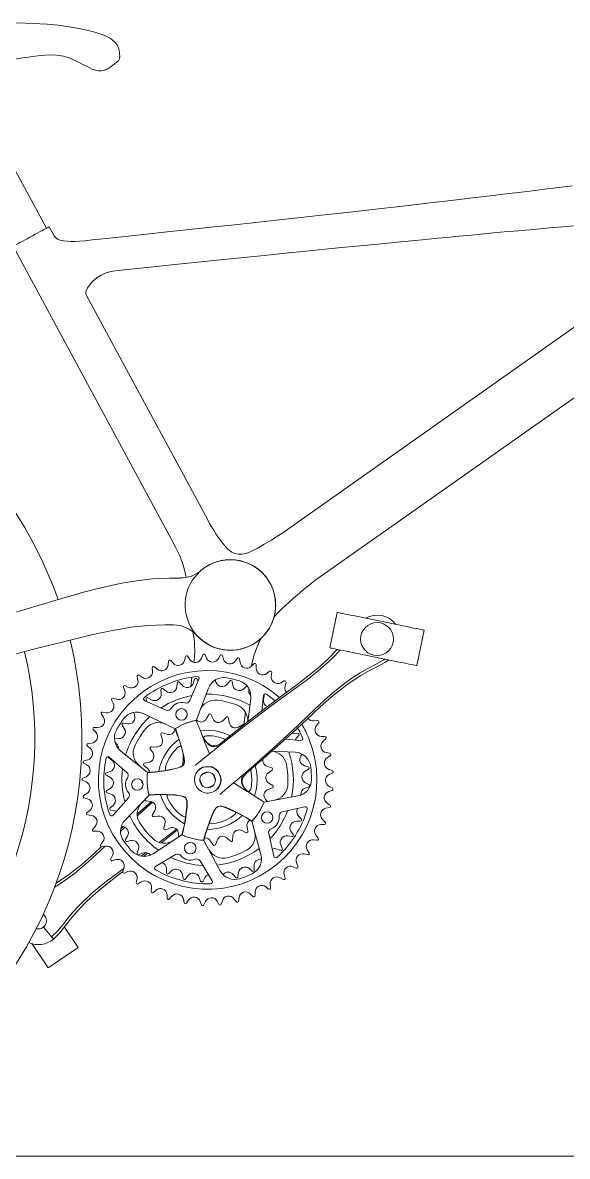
# Model space of a CAD drawing. Header units: millimetres. Extents: x -324 to 4346, y -242 to 3043.
# Drawn here: x 314 to 734, y 2004 to 2878 of the extents above; entities that cross this region are included whole.
import ezdxf

# ---------------------------------------------------------------- set-up
doc = ezdxf.new("R2010")
doc.units = ezdxf.units.MM
doc.layers.add('ZANO_R', color=7, linetype='Continuous', lineweight=0)

msp = doc.modelspace()

# ---------------------------------------------------------------- linework, layer by layer
at = {"layer": 'ZANO_R'}
for p, q in [((388.89, 2850.33), (388.78, 2850.01)), ((376.33, 2841.06), (376.35, 2841.06)), ((377.47, 2841.42), (377.87, 2841.54)), ((377.97, 2841.71), (377.79, 2841.66)), ((332.43, 2719.42), (272.26, 2830.64)), ((338.17, 2714.15), (334.66, 2720.63)), ((840.57, 2714.25), (514.12, 2484.05)), ((306.74, 2705.52), (429.03, 2479.45)), ((539.71, 2447.71), (863.95, 2676.34)), ((456.92, 2494.63), (363.71, 2666.93)), ((551.23, 2395.8), (556.82, 2423.18)), ((611.57, 2411.98), (569.27, 2420.63)), ((624.01, 2409.44), (618.42, 2382.07)), ((439.66, 2388.85), (439.04, 2386.14)), ((443, 2386.82), (441.51, 2389.17)), ((453.03, 2390.33), (452.04, 2387.72)), ((456.05, 2387.84), (454.91, 2390.38)), ((466.48, 2389.92), (465.13, 2387.48)), ((469.12, 2387.04), (468.34, 2389.72)), ((479.74, 2387.65), (478.07, 2385.42)), ((481.96, 2384.43), (481.56, 2387.19)), ((563.67, 2393.26), (605.97, 2384.61)), ((414.17, 2380.43), (414.32, 2377.65)), ((417.94, 2379.39), (415.86, 2381.25)), ((426.62, 2385.54), (426.38, 2382.76)), ((430.21, 2383.98), (428.41, 2386.11)), ((446.51, 2386.5), (446.25, 2384.56)), ((492.55, 2383.56), (490.59, 2381.58)), ((494.3, 2380.06), (494.29, 2382.85)), ((402.55, 2373.65), (403.09, 2370.91)), ((406.43, 2373.14), (404.11, 2374.69)), ((443.07, 2355.12), (450.16, 2371.59)), ((444.78, 2373.22), (443.83, 2365.94)), ((446.78, 2371.58), (445.91, 2368.71)), ((449.56, 2370.21), (448.63, 2371.8)), ((463.31, 2369.24), (462.64, 2371.06)), ((473.93, 2370.35), (472.14, 2367.96)), ((476.28, 2366.98), (475.75, 2369.92)), ((504.67, 2377.72), (502.45, 2376.04)), ((505.92, 2374.01), (506.29, 2376.78)), ((515.86, 2370.25), (513.43, 2368.9)), ((391.99, 2365.31), (392.91, 2362.68)), ((395.91, 2365.35), (393.39, 2366.56)), ((420.85, 2363.45), (421.01, 2360.46)), ((424.82, 2362.37), (422.51, 2364.28)), ((433.46, 2368.65), (433.1, 2365.68)), ((437.18, 2366.9), (435.24, 2369.18)), ((457.47, 2364.78), (448.02, 2339.86)), ((486.94, 2366.23), (484.75, 2364.18)), ((488.67, 2362.5), (488.65, 2364.43)), ((516.58, 2366.41), (517.34, 2369.09)), ((382.7, 2355.59), (383.97, 2353.11)), ((386.56, 2356.17), (383.91, 2357.02)), ((408.37, 2354.94), (424.84, 2347.85)), ((409.33, 2356.14), (409.75, 2354.34)), ((413.43, 2355.77), (410.82, 2357.25)), ((487.76, 2338.66), (490.18, 2356.45)), ((499.86, 2358.94), (498.78, 2347.21)), ((500.08, 2355.93), (500.58, 2358.89)), ((374.84, 2344.67), (376.45, 2342.39)), ((378.59, 2345.78), (375.84, 2346.25)), ((399.67, 2345.97), (400.43, 2344.18)), ((431.74, 2333.38), (407.74, 2344.96)), ((441.13, 2345.22), (440.79, 2342.62)), ((457.76, 2344.33), (456.06, 2341.19)), ((461.04, 2341.01), (459.58, 2344.27)), ((484.83, 2336.54), (486.07, 2346.12)), ((390.94, 2336.13), (392.57, 2333.62)), ((394.91, 2337.18), (391.96, 2337.68)), ((471.31, 2342.23), (468.83, 2339.66)), ((473.58, 2338.15), (473.05, 2341.67)), ((483.79, 2336.54), (480.72, 2334.74)), ((541.79, 2339.66), (539.01, 2339.41)), ((540.88, 2335.86), (542.66, 2338)), ((368.58, 2332.76), (370.49, 2330.72)), ((372.14, 2334.39), (369.36, 2334.47)), ((420.67, 2328.99), (421.81, 2325.61)), ((425.34, 2329.13), (421.96, 2330.28)), ((526.35, 2330), (523.36, 2329.84)), ((525.27, 2326.03), (527.18, 2328.33)), ((547.32, 2327.4), (544.54, 2327.54)), ((364.05, 2320.09), (366.22, 2318.34)), ((367.34, 2322.2), (364.57, 2321.89)), ((388.35, 2325.77), (385.35, 2325.75)), ((385.35, 2323.26), (386.66, 2321.85)), ((412.56, 2317.93), (414.57, 2314.98)), ((417.02, 2319.32), (413.46, 2319.51)), ((516.88, 2325.43), (528.61, 2324.34)), ((545.9, 2323.76), (547.96, 2325.64)), ((364.29, 2309.47), (361.58, 2308.78)), ((380.5, 2311.03), (382.89, 2309.24)), ((394.45, 2299.74), (380.98, 2311.57)), ((389.72, 2316.42), (410.49, 2299.73)), ((524.39, 2315.28), (506.46, 2316.15)), ((529.8, 2313.66), (529.89, 2313.73)), ((551.1, 2314.49), (548.36, 2315.01)), ((549.17, 2311.08), (551.48, 2312.65)), ((361.31, 2306.92), (363.71, 2305.49)), ((381.61, 2300.41), (378.8, 2299.37)), ((407.74, 2305.08), (410.47, 2302.79)), ((411.66, 2307.63), (408.18, 2306.85)), ((452.65, 2298.28), (456.97, 2300)), ((506.36, 2303.35), (502.94, 2304.37)), ((503.78, 2299.46), (506.67, 2301.56)), ((534.48, 2304.06), (531.61, 2304.93)), ((532.11, 2300.7), (534.7, 2302.21)), ((553.03, 2301.17), (550.4, 2302.08)), ((360.44, 2293.49), (363.01, 2292.41)), ((363.03, 2296.43), (360.45, 2295.37)), ((378.69, 2297.51), (381.36, 2296.16)), ((406.57, 2291.42), (407.01, 2291.22)), ((452.56, 2289.75), (450.84, 2294.07)), ((461.18, 2298.19), (462.9, 2293.88)), ((507.06, 2289.65), (504.04, 2291.56)), ((535.05, 2290.43), (532.38, 2291.79)), ((550.66, 2298.07), (553.16, 2299.3)), ((363.6, 2283.34), (361.19, 2281.94)), ((381.63, 2287.24), (379.05, 2285.73)), ((379.27, 2283.88), (382.13, 2283.01)), ((411.63, 2282.24), (393.2, 2263)), ((461.09, 2289.66), (456.78, 2287.94)), ((487.48, 2285.01), (490.89, 2282.85)), ((503.52, 2286.6), (506.87, 2287.84)), ((532.14, 2287.53), (534.94, 2288.57)), ((550.31, 2284.97), (552.96, 2285.85)), ((553.1, 2287.72), (550.61, 2288.98)), ((361.45, 2280.08), (364.14, 2279.36)), ((383.94, 2274.28), (381.66, 2272.34)), ((383.9, 2266.68), (395.73, 2280.15)), ((409.12, 2277.94), (412.65, 2277.4)), ((500.37, 2276.87), (526.59, 2281.6)), ((503.06, 2277.35), (501.64, 2278.92)), ((551.29, 2274.39), (549.01, 2275.98)), ((365.99, 2270.47), (363.8, 2268.74)), ((364.31, 2266.93), (367.08, 2266.6)), ((382.2, 2270.56), (385.17, 2270.2)), ((416.03, 2270.25), (414.22, 2267.18)), ((415.22, 2265.65), (418.76, 2266.08)), ((531.95, 2273.16), (514.46, 2269.21)), ((529.13, 2263.91), (527.08, 2266.09)), ((548.15, 2272.06), (550.9, 2272.56)), ((370.14, 2258.05), (368.22, 2256.03)), ((390.28, 2258.1), (390.39, 2258.11)), ((423.95, 2260.11), (423.03, 2256.66)), ((424.4, 2255.46), (427.7, 2256.83)), ((487.97, 2254.35), (487.3, 2257.85)), ((498.01, 2236.34), (491.01, 2262.05)), ((525.4, 2262.18), (528.39, 2262.2)), ((544.21, 2259.57), (547, 2259.68)), ((547.65, 2261.44), (545.61, 2263.34)), ((368.97, 2254.31), (371.76, 2254.37)), ((395.07, 2250.53), (393.6, 2247.92)), ((414.77, 2237.04), (437.06, 2251.64)), ((434.31, 2252.49), (434.34, 2249.86)), ((454.05, 2247.32), (466.65, 2223.84)), ((462.85, 2243.96), (464.1, 2247.3)), ((471.79, 2249.16), (474.43, 2246.76)), ((476.13, 2247.43), (476.43, 2250.98)), ((483.33, 2254.85), (486.52, 2253.25)), ((503.98, 2252.61), (507.93, 2235.13)), ((518.83, 2250.76), (521.79, 2250.26)), ((522.81, 2251.82), (521.17, 2254.33)), ((538.58, 2247.75), (541.35, 2247.47)), ((542.24, 2249.12), (540.48, 2251.28)), ((375.99, 2246.33), (374.36, 2244.06)), ((375.35, 2242.47), (378.1, 2242.91)), ((394.71, 2246.43), (397.62, 2247.11)), ((403.56, 2240.45), (402.55, 2237.63)), ((459.15, 2246.8), (461.04, 2243.78)), ((510.39, 2240.66), (513.21, 2239.65)), ((514.48, 2241.01), (513.31, 2243.76)), ((535.17, 2237.68), (533.72, 2240.06)), ((383.41, 2235.53), (382.11, 2233.07)), ((383.31, 2231.62), (385.97, 2232.44)), ((403.91, 2236.36), (406.66, 2237.53)), ((432.1, 2236.39), (416.68, 2227.23)), ((460.28, 2216.14), (451.12, 2231.55)), ((526.57, 2227.33), (525.47, 2229.89)), ((531.35, 2236.83), (534.06, 2236.16)), ((392.25, 2225.88), (391.31, 2223.25)), ((392.7, 2221.99), (395.23, 2223.18)), ((425.08, 2225.45), (425.1, 2222.45)), ((426.81, 2221.72), (428.99, 2223.76)), ((437.46, 2220.97), (438, 2218.02)), ((476.56, 2221.04), (478.5, 2218.76)), ((480.28, 2219.3), (480.65, 2222.27)), ((488.93, 2225.57), (491.23, 2223.66)), ((492.9, 2224.5), (492.74, 2227.49)), ((516.62, 2218.28), (515.89, 2220.97)), ((522.67, 2227.02), (525.26, 2225.99)), ((402.36, 2217.55), (401.79, 2214.82)), ((403.34, 2213.76), (405.68, 2215.29)), ((439.81, 2217.6), (441.61, 2219.99)), ((450.43, 2218.71), (451.47, 2215.9)), ((453.33, 2215.79), (454.69, 2218.46)), ((505.5, 2210.7), (505.15, 2213.47)), ((512.71, 2218.51), (515.13, 2217.13)), ((413.53, 2210.7), (413.35, 2207.92)), ((415.03, 2207.09), (417.13, 2208.93)), ((425.54, 2205.48), (425.75, 2202.7)), ((427.53, 2202.11), (429.35, 2204.22)), ((489.75, 2206.04), (491.69, 2204.05)), ((493.44, 2204.74), (493.48, 2207.53)), ((501.67, 2211.47), (503.87, 2209.77)), ((438.16, 2201.98), (438.75, 2199.26)), ((440.6, 2198.92), (442.11, 2201.27)), ((451.14, 2200.27), (452.11, 2197.66)), ((453.98, 2197.58), (455.16, 2200.11)), ((464.24, 2200.39), (465.56, 2197.93)), ((467.43, 2198.12), (468.23, 2200.79)), ((477.19, 2202.32), (478.84, 2200.08)), ((480.66, 2200.52), (481.09, 2203.28)), ((346.32, 2180.36), (356.88, 2164.71)), ((333.72, 2149.08), (321.14, 2167.72)), ((356.88, 2164.71), (333.72, 2149.08)), ((1938.27, 2003.63), (-323.92, 2003.63))]:
    msp.add_line(p, q, dxfattribs=at)
at = {"layer": 'ZANO_R', "flags": 128}
for points in [[(213.64, 2871.86), (229.9, 2873.06), (246.32, 2874.79), (262.77, 2876.42), (280.74, 2877.57), (298.51, 2878), (315.98, 2877.72), (333.05, 2876.75), (341.47, 2875.97), (350.01, 2874.85), (358.84, 2873.26), (368.14, 2871.1), (372.91, 2869.72), (377.48, 2868.03), (381.59, 2865.93), (384.99, 2863.33), (387, 2860.85), (388.28, 2857.95), (388.87, 2854.65), (388.98, 2851.09)], [(376.32, 2841.1), (374.72, 2840.73), (372.54, 2840.8), (370.23, 2841.34), (367.85, 2842.21), (365.44, 2843.3), (360.52, 2845.81), (355.55, 2848.39), (350.63, 2850.62), (345.71, 2852.15), (340.52, 2852.92), (335.1, 2853.09), (327.72, 2852.66), (320.16, 2851.76), (312.53, 2850.58), (301.05, 2848.39), (289.57, 2845.73), (278.16, 2842.65), (274.43, 2841.55)], [(377.89, 2841.55), (379.97, 2842.47), (381.5, 2843.46), (382.63, 2844.34), (383.54, 2845.07), (384.88, 2846.14), (385.78, 2846.83), (386.52, 2847.39), (387.14, 2847.84), (387.43, 2848.06), (387.96, 2848.56), (388.61, 2849.52), (388.86, 2850.22), (388.97, 2851.09)], [(376.33, 2841.06), (377.18, 2841.33), (377.83, 2841.53)], [(738.13, 2752.15), (730.04, 2751.14), (723.83, 2750.37), (718.59, 2749.72), (713.25, 2749.06), (707.46, 2748.35), (701.19, 2747.59), (694.41, 2746.77), (687.09, 2745.89), (679.2, 2744.95), (670.53, 2743.92), (661.18, 2742.81), (651.1, 2741.63), (640.25, 2740.36), (628.55, 2739.01), (616.19, 2737.59), (602.89, 2736.07), (588.6, 2734.45), (573.23, 2732.72), (559.29, 2731.16), (544.46, 2729.51), (528.7, 2727.76), (511.94, 2725.92), (494.12, 2723.97), (475.17, 2721.9), (459.45, 2720.2), (442.95, 2718.42), (425.64, 2716.56), (407.48, 2714.61), (388.43, 2712.58), (373.55, 2711)], [(334.66, 2720.63), (334.51, 2720.54), (334.04, 2720.29), (333.28, 2719.88), (332.23, 2719.31), (330.93, 2718.61), (329.4, 2717.78), (327.68, 2716.85), (325.8, 2715.83), (323.81, 2714.75), (321.74, 2713.64), (319.65, 2712.51), (317.59, 2711.39), (315.6, 2710.31), (313.72, 2709.3), (311.99, 2708.36), (310.46, 2707.53), (309.16, 2706.83), (308.12, 2706.27), (307.36, 2705.85), (306.89, 2705.6), (306.74, 2705.52)], [(388.12, 2686.95), (392.33, 2687.39), (412.42, 2689.48), (431.43, 2691.45), (449.42, 2693.3), (466.44, 2695.05), (482.54, 2696.7), (500.4, 2698.52), (517.13, 2700.21), (532.79, 2701.79), (547.45, 2703.25), (562.97, 2704.8), (577.35, 2706.22), (590.69, 2707.53), (603.03, 2708.73), (614.46, 2709.84), (625.03, 2710.85), (634.79, 2711.79), (643.8, 2712.64), (650.78, 2713.3), (657.3, 2713.92), (663.38, 2714.48), (669.92, 2715.09), (677.4, 2715.78), (685.74, 2716.55), (696.56, 2717.53), (708.32, 2718.58), (720.85, 2719.69), (734.02, 2720.83), (753.64, 2722.5)], [(373.54, 2711), (367.73, 2710.38), (362.47, 2709.86), (357.95, 2709.49), (354.37, 2709.31), (351.65, 2709.26), (348.53, 2709.36), (345.69, 2709.67), (343.83, 2710.05), (341.57, 2710.84), (339.53, 2712.21), (338.15, 2714.18)], [(363.72, 2666.9), (362.94, 2668.93), (362.92, 2670.04), (363.15, 2671.21), (364.19, 2673.54), (365.61, 2675.61), (367.52, 2677.78), (369.6, 2679.7), (371.74, 2681.37), (374.81, 2683.32), (377.27, 2684.53), (377.94, 2684.81), (378.95, 2685.19), (380.47, 2685.67), (383.71, 2686.4), (388.13, 2686.95)], [(429.01, 2479.5), (432.18, 2473.47), (435.04, 2467.31), (437.38, 2461.3), (439.07, 2455.89), (440.12, 2451.38), (440.3, 2450.23)], [(492.15, 2471.06), (489.78, 2469.85), (486.59, 2468.66), (483.6, 2468.02), (480.46, 2467.95), (477.11, 2468.76), (475.41, 2469.62), (473.7, 2470.83), (471.99, 2472.41), (470.67, 2473.88)], [(435.54, 2449.62), (427.31, 2449.63), (414.28, 2448.97), (402.03, 2447.61), (390.73, 2445.73), (380.14, 2443.51), (370.21, 2441.1), (360.94, 2438.64), (349.82, 2435.5), (339.73, 2432.57), (330.61, 2429.88), (322.45, 2427.44), (315.22, 2425.25), (308.89, 2423.32)], [(508.09, 2419.35), (508.09, 2419.35), (508.17, 2419.42), (508.33, 2419.65), (508.55, 2419.95), (509.18, 2420.75), (510.04, 2421.74), (511.12, 2422.92), (512.51, 2424.33), (514.29, 2426.07), (516.7, 2428.33), (519.8, 2431.15), (523.51, 2434.43), (527.63, 2437.98), (530.9, 2440.74), (533.93, 2443.25), (536.48, 2445.29), (538.39, 2446.75), (539.78, 2447.76)], [(556.82, 2423.18), (557.01, 2423.14), (557.57, 2423.02), (558.49, 2422.84), (559.73, 2422.58), (561.27, 2422.27), (563.04, 2421.91), (565.01, 2421.5), (567.11, 2421.08), (569.27, 2420.63)], [(303.7, 2389.75), (314.8, 2392.68), (326.7, 2395.77), (339.41, 2399.01), (352.9, 2402.35), (367.17, 2405.75), (382.19, 2408.97), (397.91, 2411.67), (410.72, 2413.11), (423.91, 2413.68), (430.5, 2413.52)], [(611.57, 2411.98), (613.73, 2411.54), (615.83, 2411.11), (617.79, 2410.71), (619.57, 2410.35), (621.1, 2410.04), (622.35, 2409.78), (623.26, 2409.59), (623.82, 2409.48), (624.01, 2409.44)], [(490.75, 2381.75), (491.18, 2384.34), (492.33, 2388.79), (493.73, 2393.2), (495.03, 2396.7), (496.03, 2399.07), (496.48, 2400.04), (496.86, 2400.81), (497.25, 2401.55), (497.61, 2402.22), (497.89, 2402.73), (497.99, 2402.99), (497.96, 2402.98)], [(563.67, 2393.26), (561.51, 2393.7), (559.41, 2394.13), (557.45, 2394.53), (555.67, 2394.89), (554.14, 2395.21), (552.89, 2395.46), (551.98, 2395.65), (551.42, 2395.76), (551.23, 2395.8)], [(556.91, 2394.64), (556.28, 2393.92), (550.1, 2387.59), (543.17, 2381.25), (535.5, 2374.89), (525.7, 2367.33), (515.08, 2359.46), (503.81, 2351.08), (492.02, 2342.02), (479.75, 2332.36), (467.05, 2322.26)], [(559.2, 2394.17), (555.02, 2389.7), (550.18, 2385), (542.2, 2378.02), (533.89, 2371.43), (525.38, 2365.1), (505.82, 2351), (486.57, 2336.47), (467.62, 2321.57)], [(593.66, 2387.13), (592.43, 2386.26), (586.52, 2382.99), (580.5, 2379.89), (574.63, 2376.56), (568.95, 2372.94), (563.44, 2369.04), (555.11, 2362.47), (547.12, 2355.51), (539.34, 2348.3), (521.9, 2331.65), (504.09, 2315.39), (485.98, 2299.49)], [(486.55, 2298.8), (498.72, 2309.37), (510.68, 2319.86), (522.25, 2330.25), (533.33, 2340.53), (544.09, 2350.49), (554.06, 2359.23), (564.19, 2367.2), (574.62, 2374.2), (580.94, 2377.81), (587.36, 2381.08), (593.6, 2384.46), (596.57, 2386.53)], [(618.42, 2382.07), (618.23, 2382.11), (617.67, 2382.22), (616.75, 2382.41), (615.51, 2382.66), (613.97, 2382.98), (612.2, 2383.34), (610.23, 2383.74), (608.14, 2384.17), (605.97, 2384.61)], [(487.25, 2366.43), (487.18, 2366.39), (486.94, 2366.23)], [(508.93, 2354.93), (506.69, 2356.78), (502.24, 2360.06)], [(448.02, 2339.86), (449.63, 2335.81), (451.25, 2331.75), (452.17, 2329.45)], [(431.96, 2333.51), (431.96, 2333.51), (433.68, 2328.98), (435.23, 2324.45), (436.54, 2320.08), (438.03, 2314.25), (438.72, 2311.2), (438.97, 2308), (438.7, 2306.51), (438.47, 2305.96), (437.68, 2304.94), (436.31, 2304), (434.2, 2303.18), (432.06, 2302.63), (426.91, 2301.54), (421.72, 2300.65), (416.27, 2299.97), (413.4, 2299.7), (410.46, 2299.48)], [(410.49, 2299.73), (410.49, 2299.73), (413.41, 2299.95), (416.32, 2300.21), (420.4, 2300.69), (424.34, 2301.28), (432.12, 2302.84), (434.2, 2303.37), (436.29, 2304.18), (437.6, 2305.07), (438.33, 2306.02), (438.55, 2306.53), (438.8, 2307.94), (438.76, 2309.51), (438.53, 2311.06), (437.87, 2314.1), (436.37, 2319.91), (435.05, 2324.27), (433.47, 2328.84), (431.74, 2333.38), (431.74, 2333.38)], [(432.24, 2333.69), (432.03, 2333.56), (431.98, 2333.53)], [(452.17, 2329.45), (453.73, 2325.54), (455.08, 2322.14), (456.55, 2318.45), (458.08, 2314.62)], [(467.62, 2321.57), (465.71, 2320.31), (463.71, 2319.62), (461.66, 2319.54), (459.6, 2320.09), (457.57, 2321.33), (455.63, 2323.27), (453.81, 2325.97), (452.17, 2329.45)], [(523.36, 2329.84), (522.01, 2329.94), (521.99, 2329.95)], [(524.49, 2324.72), (524.56, 2324.88), (525.27, 2326.03)], [(530.15, 2326.48), (527.73, 2331.45), (526.33, 2334)], [(385.35, 2325.75), (385.06, 2325.7), (384.99, 2325.68)], [(467.05, 2322.26), (465.71, 2321.32), (464.46, 2320.72), (462.35, 2320.26), (460.88, 2320.31), (459.73, 2320.59), (458.23, 2321.27), (456.4, 2322.66), (455.38, 2323.76), (454.43, 2325.06)], [(467.08, 2322.23), (467.06, 2322.25), (467.23, 2322.04), (467.62, 2321.57)], [(458.27, 2314.13), (452.96, 2309.71), (447.54, 2305.2)], [(450.19, 2302.02), (450.19, 2302.02), (453.21, 2303.77), (456.62, 2304.42), (460.05, 2303.91), (463.16, 2302.28), (464.88, 2300.63), (464.88, 2300.63)], [(464.88, 2300.63), (464.88, 2300.63), (466.63, 2297.64), (467.31, 2294.28), (466.84, 2290.8), (465.23, 2287.69), (463.56, 2285.93), (463.56, 2285.93)], [(410.46, 2299.46), (410.45, 2299.35), (410.42, 2299.14)], [(466.21, 2282.74), (471.62, 2287.24), (476.94, 2291.66)], [(477.38, 2291.38), (480.81, 2289.22), (484.06, 2287.16), (487.48, 2285.01)], [(485.98, 2299.49), (484.39, 2297.84), (483.34, 2296), (482.88, 2294), (483.05, 2291.87), (483.89, 2289.65), (485.45, 2287.39), (487.77, 2285.11), (490.89, 2282.85)], [(487.08, 2285.8), (486.5, 2286.36), (485.64, 2287.35), (484.52, 2289.03), (483.95, 2290.32), (483.59, 2291.68), (483.55, 2293.66), (483.8, 2294.85), (484.34, 2296.14), (485.23, 2297.47), (486.55, 2298.8)], [(486.52, 2298.84), (486.54, 2298.81), (486.36, 2299.02), (485.98, 2299.49)], [(411.48, 2282.83), (411.54, 2282.58), (411.56, 2282.52)], [(411.57, 2282.49), (416.41, 2282.73), (421.19, 2282.8), (425.76, 2282.7), (431.76, 2282.32), (434.87, 2282.03), (438, 2281.28), (439.33, 2280.57), (439.78, 2280.17), (440.51, 2279.11), (440.98, 2277.52), (441.11, 2275.25), (440.97, 2273.05), (440.42, 2267.81), (439.66, 2262.6), (438.62, 2257.21), (437.99, 2254.39), (437.29, 2251.53), (437.29, 2251.53)], [(437.06, 2251.64), (437.06, 2251.64), (437.76, 2254.48), (438.41, 2257.33), (439.21, 2261.36), (439.87, 2265.29), (440.79, 2273.17), (440.93, 2275.32), (440.81, 2277.56), (440.36, 2279.07), (439.68, 2280.06), (439.26, 2280.43), (438, 2281.1), (436.5, 2281.54), (434.96, 2281.81), (431.86, 2282.12), (425.87, 2282.49), (421.32, 2282.58), (416.48, 2282.49), (411.63, 2282.24), (411.63, 2282.24)], [(490.89, 2282.85), (494.34, 2280.67), (498.06, 2278.33), (500.37, 2276.87)], [(413.37, 2277.13), (403.06, 2268.09), (402.67, 2267.73)], [(414.4, 2276.75), (409.75, 2272.64), (402.76, 2266.34)], [(453.79, 2247.34), (453.79, 2247.34), (455.06, 2252.01), (456.47, 2256.59), (457.97, 2260.9), (460.2, 2266.49), (461.43, 2269.36), (463.11, 2272.1), (464.2, 2273.14), (464.72, 2273.45), (465.95, 2273.82), (467.61, 2273.77), (469.81, 2273.2), (471.86, 2272.38), (476.66, 2270.24), (481.39, 2267.9), (486.19, 2265.26), (488.68, 2263.79), (491.18, 2262.24)], [(491.01, 2262.05), (491.01, 2262.05), (488.52, 2263.59), (486.01, 2265.09), (482.43, 2267.1), (478.89, 2268.94), (471.69, 2272.25), (469.69, 2273.04), (467.52, 2273.62), (465.94, 2273.67), (464.79, 2273.33), (464.31, 2273.04), (463.28, 2272.05), (462.39, 2270.75), (461.67, 2269.37), (460.42, 2266.52), (458.21, 2260.94), (456.72, 2256.64), (455.31, 2252.01), (454.05, 2247.32), (454.05, 2247.32)], [(385.17, 2270.2), (386.48, 2269.86), (386.63, 2269.79)], [(393.05, 2257.41), (391.91, 2256.36), (389.8, 2254.35)], [(391.74, 2257.91), (391.5, 2257.69), (389.94, 2256.25)], [(491.2, 2262.25), (491.27, 2262.33), (491.42, 2262.49)], [(432.81, 2255.87), (427.28, 2251.55), (419.81, 2245.83)], [(421.15, 2245.49), (421.72, 2245.92), (433.46, 2255.16)], [(437.31, 2251.52), (437.41, 2251.48), (437.6, 2251.39)], [(453.45, 2247.36), (453.7, 2247.34), (453.76, 2247.34)], [(454.51, 2249.09), (454.69, 2249.12), (455.27, 2249.16)], [(377.76, 2242.86), (374.45, 2239.68), (364.51, 2230.54), (354.2, 2221.88), (343.27, 2213.99), (338.81, 2211.22)], [(375.08, 2242.47), (369.66, 2237.45), (359.68, 2228.71), (349.55, 2220.74), (339.9, 2214.26)], [(409.13, 2237.84), (408, 2237), (405.55, 2235.23)], [(407.61, 2235.13), (409.93, 2236.86), (410.72, 2237.47)], [(392.14, 2225.56), (388.41, 2222.87), (377.6, 2214.79), (367.2, 2206.23), (357.45, 2196.93), (353.15, 2192.22), (349.09, 2187.29), (345.17, 2182.23), (341.08, 2177.33), (336.47, 2172.87)], [(337.87, 2171.19), (342.7, 2175.91), (347.28, 2181.54), (352.04, 2187.72), (357.46, 2194.03), (363.64, 2200.36), (370.58, 2206.69), (378.24, 2213.06), (388.04, 2220.61), (391.28, 2223.01)], [(336.47, 2172.87), (332.96, 2177.1), (330.18, 2180.44)], [(336.47, 2172.87), (336.81, 2172.46), (337.1, 2172.12), (337.53, 2171.59), (337.79, 2171.28), (337.86, 2171.19)]]:
    msp.add_lwpolyline(points, dxfattribs=at)
at = {"layer": 'ZANO_R'}
for centre, radius in [((587.62, 2402.62), 12.7), ((436.75, 2344.47), 4.44), ((456.87, 2293.97), 6.03), ((402.63, 2290.44), 4.44), ((502.83, 2264.95), 4.45), ((443.47, 2241.29), 4.44)]:
    msp.add_circle(centre, radius, dxfattribs=at)
for centre, radius, start, end in [((37.77, 2325.72), 322.1, 94.08783, 13.66569), ((37.77, 2325.72), 322.1, 19.4699, 77.40136), ((553.09, 2543.34), 107.8, 206.87764, 220.13485), ((367.35, 2706.66), 266.63, 297.9091, 303.40969), ((474.44, 2428.88), 34.92, 35.85817, 0), ((474.44, 2428.88), 34.92, 222.35546, 129.98797), ((474.44, 2428.88), 34.92, 0, 103.52552), ((435.67, 2475.09), 25.39, 269.71798, 309.98746), ((474.44, 2428.88), 34.93, 222.35546, 0), ((429.86, 2388.24), 25.39, 42.3565, 88.5412), ((587.65, 2402.81), 18.24, 37.5303, 119.36112), ((379.38, 2393.98), 67.55, 353.59591, 12.08637), ((37.77, 2325.72), 285.75, 180, 13.58966), ((440.65, 2388.63), 1.02, 32.30291, 167.14922), ((447.29, 2389.53), 5.08, 212.30291, 339.14922), ((453.98, 2389.97), 1.02, 24.30291, 159.14922), ((460.68, 2389.93), 5.08, 204.30291, 331.14922), ((467.37, 2389.43), 1.02, 16.30291, 151.14922), ((480.55, 2387.04), 1.02, 8.30291, 143.14922), ((456.87, 2293.97), 84.35, 48.85102, 21.72607), ((415.19, 2380.49), 1.02, 48.30291, 183.14922), ((421.32, 2383.19), 5.08, 228.30291, 355.14922), ((427.63, 2385.45), 1.02, 40.30291, 175.14922), ((434.08, 2387.27), 5.08, 220.30291, 347.14922), ((474, 2388.47), 5.08, 196.30291, 323.14922), ((486.99, 2385.17), 5.08, 188.30291, 315.14922), ((493.27, 2382.84), 1.02, 0.30291, 135.14922), ((499.38, 2380.09), 5.08, 180.30291, 307.14922), ((398.11, 2369.93), 5.08, 244.30291, 11.14922), ((403.55, 2373.85), 1.02, 56.30291, 191.14922), ((409.25, 2377.37), 5.08, 236.30291, 3.14922), ((456.87, 2293.97), 80.16, 95.92386, 127.52827), ((447.75, 2371.28), 1.02, 30.37679, 163.07534), ((448.76, 2372.19), 1.52, 336.72607, 95.92386), ((469.34, 2360.27), 12.7, 79.34683, 159.22607), ((456.87, 2293.97), 80.16, 72.1053, 79.34683), ((474.75, 2369.74), 1.02, 10.37679, 143.07534), ((477.6, 2358.17), 12.7, 352.22607, 72.1053), ((505.29, 2376.91), 1.02, 352.30291, 127.14922), ((510.96, 2373.33), 5.08, 172.30291, 299.14922), ((516.36, 2369.37), 1.02, 344.30291, 119.14922), ((388.11, 2361.01), 5.08, 252.30291, 19.14922), ((392.95, 2365.65), 1.02, 64.30291, 199.14922), ((421.86, 2363.5), 1.02, 50.37679, 183.07534), ((428.06, 2366.29), 5.08, 230.37679, 353.07534), ((434.47, 2368.52), 1.02, 40.37679, 173.07534), ((441.05, 2370.19), 5.08, 220.37679, 343.07534), ((468.07, 2371.01), 5.08, 200.37679, 323.07534), ((481.28, 2367.89), 5.08, 190.37679, 313.07534), ((493.75, 2362.53), 5.08, 180.37679, 227.0428), ((521.47, 2365.03), 5.08, 164.30291, 224.20802), ((379.45, 2350.79), 5.08, 260.30291, 27.14922), ((383.6, 2356.05), 1.02, 72.30291, 207.14922), ((408.97, 2356.34), 1.52, 127.52827, 246.72607), ((410.32, 2356.37), 1.02, 60.37679, 193.07534), ((415.94, 2360.19), 5.08, 240.37679, 3.07534), ((456.87, 2293.97), 66.16, 100.55969, 122.89244), ((436.75, 2344.47), 9.21, 74.03893, 149.4132), ((440.16, 2356.37), 3.18, 254.03893, 336.72607), ((462.75, 2342.89), 12.7, 83.1482, 159.22607), ((456.87, 2293.97), 66.16, 60.44065, 91.01148), ((456.87, 2293.97), 61.97, 68.30393, 83.1482), ((501.38, 2358.8), 1.52, 55.52827, 174.72607), ((505.09, 2355.09), 5.08, 170.37679, 245.79312), ((499.58, 2359.06), 1.02, 350.37679, 48.94706), ((375.67, 2345.25), 1.02, 80.30291, 215.14922), ((402.22, 2333.52), 12.7, 64.22607, 144.1053), ((395.76, 2342.19), 5.08, 260.37679, 23.07534), ((426.09, 2350.77), 3.18, 246.72607, 329.4132), ((458.65, 2343.85), 1.02, 24.24417, 151.67251), ((475.09, 2339.75), 12.7, 354.69966, 68.30393), ((372.29, 2339.46), 5.08, 268.30291, 35.14922), ((456.87, 2293.97), 80.16, 144.1053, 151.34683), ((391.79, 2336.68), 1.02, 80.37679, 213.07534), ((456.87, 2293.97), 66.16, 132.44065, 163.01148), ((418.96, 2325.44), 12.7, 64.22607, 140.30393), ((456.87, 2293.97), 46.74, 100.91949, 122.2158), ((456.87, 2293.97), 46.74, 101.65433, 121.7978), ((456.62, 2295.22), 45.46, 100.90763, 101.66307), ((452.09, 2343.65), 5.08, 219.89635, 272.9393), ((451.59, 2343.6), 5.08, 278.62956, 331.67251), ((465.67, 2343.1), 5.08, 204.24417, 257.28713), ((465.18, 2343.19), 5.08, 262.97738, 316.02034), ((472.04, 2341.52), 1.02, 8.592, 136.02034), ((478.6, 2338.9), 5.08, 188.592, 241.63495), ((478.15, 2339.12), 5.08, 247.32521, 300.36816), ((484.31, 2335.67), 1.02, 50.98689, 120.36816), ((456.87, 2293.97), 84.35, 21.72607, 30.60982), ((538.56, 2344.47), 5.08, 215.20587, 275.14922), ((544.79, 2332.61), 5.08, 140.30291, 267.14922), ((541.88, 2338.65), 1.02, 320.30291, 95.14922), ((366.78, 2327.25), 5.08, 276.30291, 43.14922), ((369.33, 2333.45), 1.02, 88.30291, 223.14922), ((397.67, 2326.32), 12.7, 151.34683, 231.22607), ((388.31, 2330.85), 5.08, 270.37679, 33.07534), ((456.87, 2293.97), 61.97, 140.30393, 155.1482), ((421.63, 2329.32), 1.02, 71.20069, 198.62903), ((426.97, 2333.94), 5.08, 251.20069, 304.24365), ((426.57, 2333.63), 5.08, 309.9339, 356.75723), ((459.52, 2289.8), 51.68, 122.22911, 122.51564), ((456.87, 2293.97), 38.23, 62.99773, 98.47295), ((478.84, 2340.34), 28.81, 201.90803, 215.26848), ((456.86, 2322.93), 5.08, 90.02464, 132.30703), ((456.87, 2293.97), 34.04, 66.17894, 90.02464), ((526.4, 2328.98), 1.02, 320.37679, 93.07534), ((528.75, 2325.86), 1.52, 264.72607, 23.92386), ((547.27, 2326.39), 1.02, 312.30291, 87.14922), ((364.68, 2320.88), 1.02, 96.30291, 231.14922), ((363.03, 2314.39), 5.08, 284.30291, 51.14922), ((382.95, 2318.38), 5.08, 356.40933, 43.07534), ((412.16, 2314.68), 12.7, 155.1482, 231.22607), ((413.4, 2318.5), 1.02, 86.85287, 214.28121), ((417.3, 2324.39), 5.08, 266.85287, 319.89582), ((456.87, 2293.97), 38.23, 125.43823, 170.01367), ((417, 2323.99), 5.08, 325.58608, 18.62903), ((456.87, 2293.97), 34.04, 133.42749, 162.02464), ((436.97, 2315), 5.08, 96.97953, 133.42749), ((5559.36, -4077.86), 8177.93, 128.507713, 128.591444), ((549.31, 2320), 5.08, 132.30291, 259.14922), ((361.83, 2307.79), 1.02, 104.30291, 239.14922), ((456.87, 2293.97), 80.16, 167.92386, 199.52827), ((379.97, 2310.42), 1.52, 48.72607, 167.92386), ((381.11, 2311.85), 1.02, 174.50523, 233.07534), ((379.84, 2305.17), 5.08, 290.37679, 53.07534), ((410.56, 2312.59), 5.08, 282.50504, 335.548), ((410.38, 2312.12), 5.08, 341.23825, 34.28121), ((354.22, 2313.7), 83.81, 354.08439, 359.75473), ((504.54, 2308.76), 5.08, 161.60823, 194.67843), ((505.21, 2303.5), 12.7, 11.1482, 84.75782), ((456.87, 2293.97), 66.16, 348.44065, 19.01148), ((523.78, 2302.6), 12.7, 7.34683, 87.22607), ((533.09, 2309.79), 5.08, 130.37679, 253.07534), ((552.04, 2306.88), 5.08, 124.30291, 251.14922), ((550.9, 2313.49), 1.02, 304.30291, 79.14922), ((361.1, 2301.13), 5.08, 292.30291, 59.14922), ((456.87, 2293.97), 66.16, 172.55969, 194.89244), ((392.36, 2297.36), 3.17, 326.03893, 48.72607), ((408.4, 2305.86), 1.02, 102.50504, 229.93338), ((459.79, 2293.61), 49.68, 172.92344, 173.22151), ((407.2, 2298.9), 5.08, 11.03809, 49.93338), ((429.33, 2302.91), 5.08, 162.02464, 198.42071), ((456.87, 2293.97), 10.16, 129.72607, 309.72727), ((456.87, 2293.97), 10.16, 39.72575, 129.72628), ((456.87, 2293.97), 10.16, 309.72679, 39.72657), ((456.87, 2293.97), 34.04, 349.42749, 13.13083), ((456.87, 2293.97), 38.23, 341.00693, 16.458), ((504.39, 2309.24), 5.08, 200.36869, 253.41164), ((506.07, 2302.38), 1.02, 305.9833, 73.41164), ((456.87, 2293.97), 61.97, 356.30393, 11.1482), ((534.68, 2296.32), 5.08, 120.37679, 243.07534), ((534.18, 2303.09), 1.02, 300.37679, 73.07534), ((456.87, 2293.97), 80.16, 0.1053, 7.34683), ((552.71, 2300.21), 1.02, 296.30291, 71.14922), ((360.84, 2294.43), 1.02, 112.30291, 247.14922), ((361.04, 2287.73), 5.08, 300.30291, 67.14922), ((379.15, 2298.42), 1.02, 110.37679, 243.07534), ((379.06, 2291.63), 5.08, 300.37679, 63.07534), ((402.63, 2290.44), 9.21, 146.03893, 221.4132), ((406.99, 2292.34), 1.02, 137.31047, 245.58555), ((456.87, 2293.97), 46.74, 173.23633, 194.2158), ((456.87, 2293.97), 46.74, 173.65433, 193.7978), ((-4778.83, 8367.71), 8033.78, 310.85976, 310.944994), ((506.76, 2295.35), 5.08, 125.9833, 179.02626), ((506.75, 2295.85), 5.08, 184.71651, 237.75947), ((524.33, 2294.1), 12.7, 280.22607, 0.1053), ((552.91, 2293.51), 5.08, 116.30291, 243.14922), ((379.56, 2284.85), 1.02, 120.37679, 253.07534), ((380.65, 2278.15), 5.08, 310.37679, 73.07534), ((393.34, 2282.25), 3.18, 318.72607, 41.4132), ((454.18, 2293.28), 43.96, 194.1995, 194.53638), ((456.87, 2293.97), 38.23, 197.36473, 242.07203), ((430.72, 2281.54), 5.08, 168.97953, 205.42749), ((505.84, 2306.31), 27.81, 223.94427, 237.78293), ((485.34, 2288.66), 5.08, 307.33334, 349.42749), ((505.41, 2282.33), 5.08, 169.06434, 222.10729), ((505.29, 2281.84), 5.08, 110.33113, 163.37408), ((506.51, 2288.79), 1.02, 290.33113, 57.75947), ((506.04, 2290.8), 12.7, 280.22607, 356.30393), ((533.91, 2282.77), 5.08, 110.37679, 186.11446), ((534.59, 2289.53), 1.02, 290.37679, 63.07534), ((551.91, 2280.15), 5.08, 108.30291, 235.14922), ((552.64, 2286.81), 1.02, 288.30291, 63.14922), ((361.71, 2281.06), 1.02, 120.30291, 255.14922), ((362.84, 2274.45), 5.08, 308.30291, 75.14922), ((415.23, 2267.64), 12.7, 136.22607, 212.30393), ((409.28, 2278.94), 1.02, 191.11834, 261.23773), ((411.88, 2272.38), 5.08, 28.19477, 81.23773), ((411.66, 2272.83), 5.08, 329.46156, 22.50452), ((456.87, 2293.97), 34.04, 205.42749, 234.02464), ((456.87, 2293.97), 46.74, 317.23633, 338.53264), ((456.87, 2293.97), 46.74, 317.65433, 337.7978), ((305.41, 2354.65), 209.9, 338.08504, 338.24866), ((550.71, 2273.56), 1.02, 280.30291, 55.14922), ((364.43, 2267.94), 1.02, 128.30291, 263.14922), ((366.47, 2261.56), 5.08, 316.30291, 83.14922), ((382.32, 2271.57), 1.02, 130.37679, 263.07534), ((382.76, 2267.69), 1.52, 199.52827, 318.72607), ((456.87, 2293.97), 66.16, 204.44065, 235.01148), ((415.1, 2266.66), 1.02, 149.46156, 276.8899), ((419.37, 2261.04), 5.08, 43.84695, 96.8899), ((439.86, 2270.54), 5.08, 234.02464, 270.42071), ((456.87, 2293.97), 38.23, 269.43255, 314.0165), ((456.87, 2293.97), 34.04, 277.42749, 306.02464), ((473.9, 2270.55), 5.08, 306.02464, 342.42071), ((456.87, 2293.97), 66.16, 316.55969, 338.89244), ((502.83, 2264.95), 9.21, 290.03893, 5.4132), ((456.87, 2293.97), 80.16, 311.92386, 343.52827), ((515.16, 2266.11), 3.18, 102.72607, 185.4132), ((530.79, 2269.56), 5.08, 152.86698, 223.07534), ((532.28, 2271.67), 1.52, 343.52827, 102.72607), ((549.06, 2267.06), 5.08, 100.30291, 227.14922), ((368.95, 2255.33), 1.02, 136.30291, 271.14922), ((402.37, 2254.22), 12.7, 136.22607, 216.1053), ((390.66, 2253.04), 5.08, 330.37679, 93.07534), ((456.87, 2293.97), 61.97, 212.30393, 227.1482), ((424.01, 2256.4), 1.02, 165.11374, 292.54208), ((419.04, 2261.42), 5.08, 345.11374, 38.15669), ((429.65, 2252.14), 5.08, 59.49912, 112.54208), ((429.23, 2252.42), 5.08, 0.76591, 53.80887), ((460.62, 2265.26), 5.08, 240.97953, 277.42749), ((492.29, 2258.81), 5.08, 137.75999, 190.80295), ((491.93, 2258.45), 5.08, 117.18245, 132.06974), ((416.93, 2331.12), 101.29, 317.00166, 317.14786), ((507.07, 2253.31), 3.18, 110.03893, 192.72607), ((525.43, 2257.1), 5.08, 90.37679, 213.07534), ((528.38, 2263.21), 1.02, 270.37679, 43.07534), ((544.42, 2254.49), 5.08, 92.30291, 219.14922), ((546.96, 2260.69), 1.02, 272.30291, 47.14922), ((371.86, 2249.29), 5.08, 324.30291, 91.14922), ((394.48, 2247.42), 1.02, 150.37679, 283.07534), ((398.77, 2242.16), 5.08, 340.37679, 103.07534), ((423.36, 2257.85), 12.7, 227.1482, 303.22607), ((454.31, 2288.44), 40.64, 244.88993, 245.2543), ((456.87, 2293.97), 46.74, 245.23633, 266.2158), ((456.87, 2293.97), 46.74, 245.65433, 265.7978), ((457.39, 2302.24), 55.02, 266.24213, 266.51123), ((454.84, 2244.1), 5.08, 32.07026, 85.11322), ((468.86, 2245.52), 5.08, 106.45564, 159.4986), ((468.37, 2245.4), 5.08, 47.72243, 100.76539), ((475.11, 2247.51), 1.02, 227.72243, 355.15077), ((481.49, 2250.55), 5.08, 122.10782, 175.15077), ((481.05, 2250.31), 5.08, 63.37461, 116.41756), ((486.97, 2254.16), 1.02, 243.37461, 10.80295), ((480.87, 2250.94), 12.7, 299.1482, 15.22607), ((517.99, 2245.75), 5.08, 80.37679, 203.07534), ((521.96, 2251.26), 1.02, 260.37679, 33.07534), ((538.07, 2242.69), 5.08, 84.30291, 211.14922), ((541.45, 2248.48), 1.02, 264.30291, 39.14922), ((375.19, 2243.47), 1.02, 144.30291, 279.14922), ((378.91, 2237.89), 5.08, 332.30291, 99.14922), ((456.87, 2293.97), 80.16, 216.1053, 223.34683), ((407.81, 2247.67), 12.7, 223.34683, 303.22607), ((469.05, 2246.23), 12.7, 208.22607, 284.30393), ((461.9, 2244.32), 1.02, 212.07026, 339.4986), ((456.87, 2293.97), 66.16, 276.44065, 307.01148), ((456.87, 2293.97), 61.97, 284.30393, 299.1482), ((508.68, 2235.87), 5.08, 70.37679, 112.96086), ((513.55, 2240.61), 1.02, 250.37679, 23.07534), ((383.01, 2232.59), 1.02, 152.30291, 287.14922), ((387.47, 2227.59), 5.08, 340.30291, 107.14922), ((403.51, 2237.29), 1.02, 160.37679, 293.07534), ((408.65, 2232.86), 5.08, 37.33767, 113.07534), ((420, 2225.41), 5.08, 0.37679, 70.58515), ((456.87, 2293.97), 66.16, 244.55969, 266.89244), ((433.72, 2233.66), 3.18, 38.03893, 120.72607), ((443.47, 2241.29), 9.21, 218.03893, 293.4132), ((448.39, 2229.93), 3.17, 30.72607, 113.4132), ((485.75, 2233), 12.7, 295.34683, 15.22607), ((497.81, 2227.76), 5.08, 82.73062, 183.07534), ((509.41, 2235.46), 1.52, 192.72607, 311.92386), ((530.14, 2231.89), 5.08, 76.30291, 203.14922), ((534.3, 2237.15), 1.02, 256.30291, 31.14922), ((392.27, 2222.91), 1.02, 160.30291, 295.14922), ((397.38, 2218.58), 5.08, 348.30291, 115.14922), ((417.46, 2225.92), 1.52, 120.72607, 239.92386), ((456.87, 2293.97), 80.16, 239.92386, 271.52827), ((426.11, 2222.46), 1.02, 180.37679, 313.07534), ((432.46, 2220.05), 5.08, 10.37679, 133.07534), ((445.67, 2216.94), 5.08, 20.37679, 143.07534), ((477.84, 2229.85), 12.7, 208.22607, 288.1053), ((472.69, 2217.75), 5.08, 40.37679, 140.72151), ((485.69, 2221.66), 5.08, 50.37679, 173.07534), ((456.87, 2293.97), 80.16, 288.1053, 295.34683), ((491.88, 2224.44), 1.02, 230.37679, 3.07534), ((520.79, 2222.3), 5.08, 68.30291, 195.14922), ((525.64, 2226.93), 1.02, 248.30291, 23.14922), ((402.79, 2214.61), 1.02, 168.30291, 303.14922), ((408.46, 2211.03), 5.08, 356.30291, 123.14922), ((439, 2218.21), 1.02, 190.37679, 323.07534), ((452.43, 2216.25), 1.02, 200.37679, 333.07534), ((459.22, 2216.16), 5.08, 110.49127, 153.07534), ((458.97, 2215.36), 1.52, 271.52827, 30.72607), ((479.28, 2219.42), 1.02, 220.37679, 353.07534), ((498.56, 2207.45), 5.08, 52.30291, 179.14922), ((510.19, 2214.1), 5.08, 60.30291, 187.14922), ((515.64, 2218.01), 1.02, 240.30291, 15.14922), ((414.36, 2207.86), 1.02, 176.30291, 311.14922), ((420.47, 2205.1), 5.08, 4.30291, 131.14922), ((433.19, 2200.9), 5.08, 12.30291, 139.14922), ((446.38, 2198.51), 5.08, 20.30291, 147.14922), ((473.1, 2199.32), 5.08, 36.30291, 163.14922), ((486.11, 2202.49), 5.08, 44.30291, 171.14922), ((492.42, 2204.76), 1.02, 224.30291, 359.14922), ((504.49, 2210.57), 1.02, 232.30291, 7.14922), ((426.76, 2202.78), 1.02, 184.30291, 319.14922), ((439.74, 2199.47), 1.02, 192.30291, 327.14922), ((453.06, 2198.01), 1.02, 200.30291, 335.14922), ((459.76, 2197.98), 5.08, 28.30291, 155.14922), ((466.45, 2198.41), 1.02, 208.30291, 343.14922), ((479.66, 2200.68), 1.02, 216.30291, 351.14922), ((326.12, 2185.32), 6.35, 256.0748, 52.00176), ((326.23, 2184.77), 17.89, 245.28889, 310.59995)]:
    msp.add_arc(centre, radius, start, end, dxfattribs=at)

doc.saveas('drawing.dxf')
